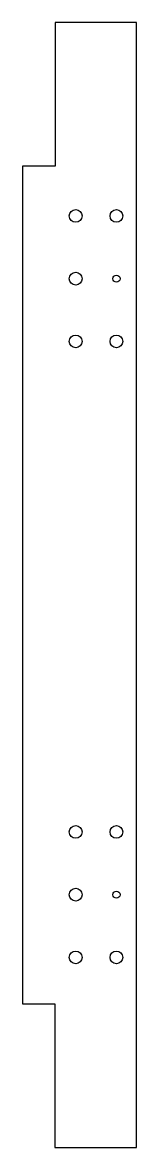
# Model space of a CAD drawing. Header units: millimetres. Extents: x -285 to -229, y 2 to 550.
import ezdxf

# ---------------------------------------------------------------- set-up
doc = ezdxf.new("R2010")
doc.units = ezdxf.units.MM
doc.layers.get('0').update_dxf_attribs({"linetype": 'CONTINUOUS'})

msp = doc.modelspace()

# ---------------------------------------------------------------- linework, layer by layer
msp.add_lwpolyline([(-229.25, 549.89), (-269.01, 549.89), (-269.01, 480), (-285.01, 480), (-285.01, 72), (-269.11, 72), (-269.11, 2), (-229.25, 2)], close=True)
msp.add_lwpolyline([(-229.25, 549.89), (-269.01, 549.89), (-269.01, 480), (-285.01, 480), (-285.01, 72), (-269.11, 72), (-269.11, 2), (-229.25, 2)], close=True)
for centre, radius in [((-259, 455.68), 3.1), ((-259, 455.68), 3.1), ((-239.07, 455.68), 3.1), ((-239.07, 455.68), 3.1), ((-259, 425.13), 3.1), ((-259, 425.13), 3.1), ((-239.07, 425.13), 1.75), ((-239.07, 425.13), 1.75), ((-259, 394.57), 3.1), ((-259, 394.57), 3.1), ((-239.07, 394.57), 3.1), ((-239.07, 394.57), 3.1), ((-259, 155.68), 3.1), ((-259, 155.68), 3.1), ((-239.07, 155.68), 3.1), ((-239.07, 155.68), 3.1), ((-259, 125.13), 3.1), ((-259, 125.13), 3.1), ((-239.07, 125.13), 1.75), ((-239.07, 125.13), 1.75), ((-259, 94.57), 3.1), ((-259, 94.57), 3.1), ((-239.07, 94.57), 3.1), ((-239.07, 94.57), 3.1)]:
    msp.add_circle(centre, radius)

doc.saveas('drawing.dxf')
